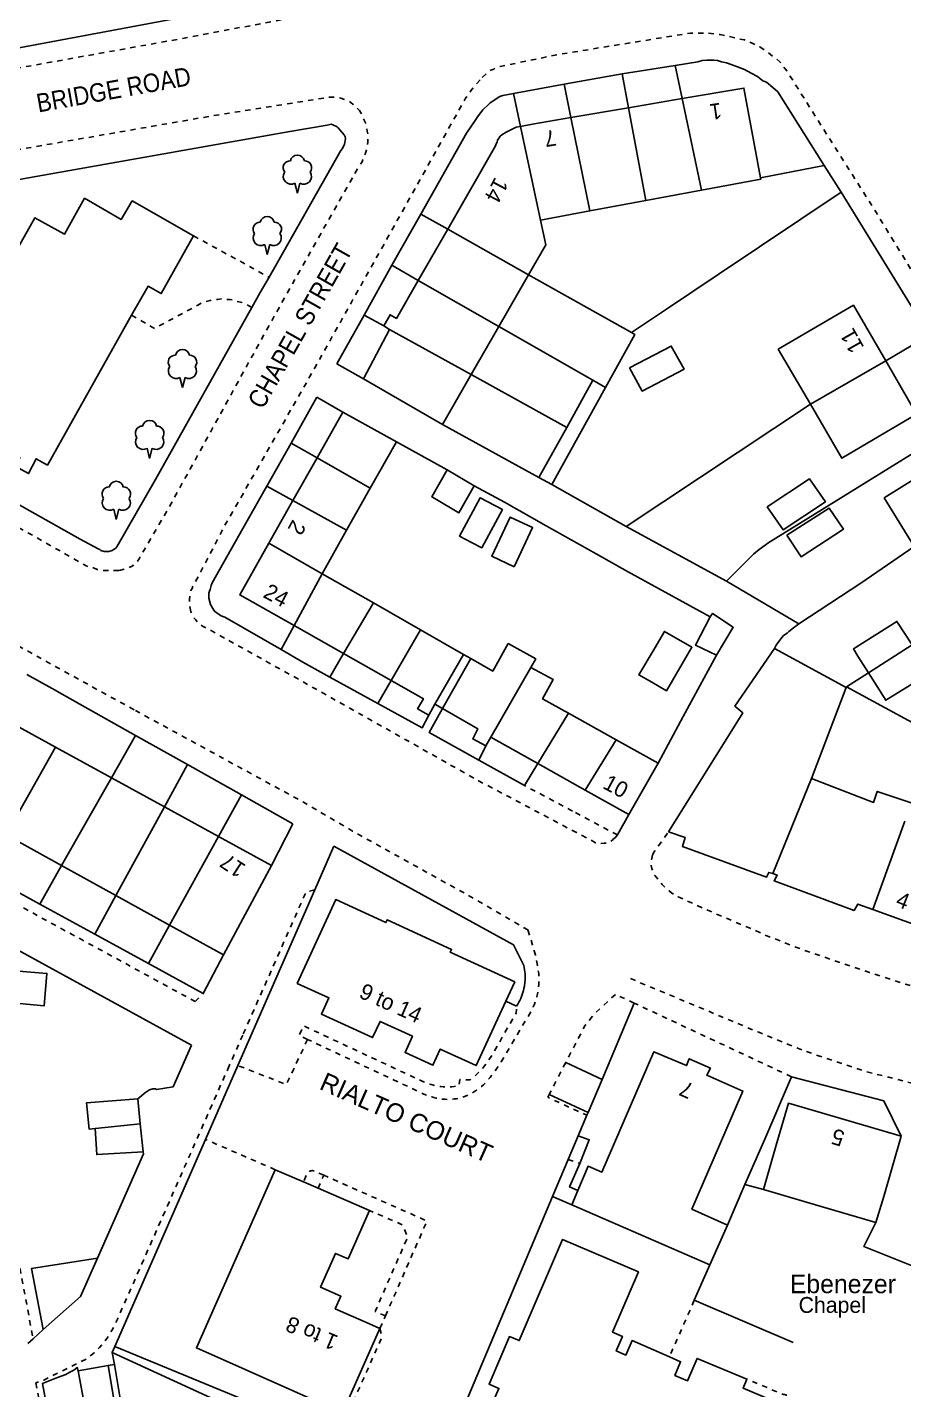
# Model space of a CAD drawing. Extents: x 421500 to 422711, y 436000 to 437000.
# Drawn here: x 422177.7 to 422260.5, y 436327.6 to 436456.2 of the extents above; entities that cross this region are included whole.
import ezdxf

# ---------------------------------------------------------------- set-up
doc = ezdxf.new("R2010")
doc.units = 0
doc.linetypes.add('716709-ExBase$0$OS-DASHEDLINE', pattern=[1, 0.5, -0.5])
doc.layers.get('0').update_dxf_attribs({"color": 210})
for name, color, linetype in [('716709-ExBase$0$OS-LINE_0001_BLG_OUTLINE', 7, 'Continuous'), ('716709-ExBase$0$OS-LINE_0021_ROAD_OR_TRACK', 8, '716709-ExBase$0$OS-DASHEDLINE'), ('716709-ExBase$0$OS-LINE_0030_BLG_DIVISION', 8, 'Continuous'), ('716709-ExBase$0$OS-LINE_0030_OBSTRUCTING_FEAT', 8, 'Continuous'), ('716709-ExBase$0$OS-LINE_0032_PATH_OR_EDGE', 8, '716709-ExBase$0$OS-DASHEDLINE'), ('716709-ExBase$0$OS-PT_0373_POSN_NONCONIFER_TR', 8, 'Continuous'), ('716709-ExBase$0$OS-TEXT_BUILDING_OR_STRUCTURE', 4, 'Continuous'), ('716709-ExBase$0$OS-TEXT_ROAD_NAME', 7, 'Continuous'), ('716709-ExBase$0$OS-TEXT_ROADSIDE', 4, 'Continuous'), ('Pr-KerbEdge', 8, 'Continuous')]:
    doc.layers.add(name, color=color, linetype=linetype)
doc.styles.add('716709-ExBase$0$Romans', font='romans.shx', dxfattribs={"width": 0.9})
doc.styles.add('716709-ExBase$0$Standard', font='romans.shx')

# ---------------------------------------------------------------- blocks, each defined once
blk = doc.blocks.new('716709-ExBase$0$OS-NONCONIFEROUS TREE')
at = {"linetype": 'Continuous'}
for p, q in [((0, -1.6), (-0.2, -0.8)), ((0.2, -0.8), (0, -1.6))]:
    blk.add_line(p, q, dxfattribs=at)
for centre, radius, start, end in [((0, 0.84), 0.56, 10.8441, 169.1559), ((-0.57, 0.4), 0.55, 88.1339, 218.2222), ((-0.51, -0.29), 0.6, 144.748, 301.112), ((0.51, -0.29), 0.6, 238.888, 35.252), ((0.57, 0.4), 0.55, 321.7778, 91.8661)]:
    blk.add_arc(centre, radius, start, end, dxfattribs=at)

msp = doc.modelspace()

# ---------------------------------------------------------------- linework, layer by layer
at = {"layer": '716709-ExBase$0$OS-LINE_0001_BLG_OUTLINE'}
for p, q in [((422239.57, 436449.51), (422234.51, 436448.64)), ((422234.51, 436448.64), (422229.08, 436447.72)), ((422236.16, 436439.89), (422241.4, 436440.86)), ((422230.85, 436438.9), (422236.16, 436439.89)), ((422226.2, 436438.03), (422230.85, 436438.9)), ((422217.44, 436437.18), (422214.66, 436432.35)), ((422222.27, 436427.99), (422225.08, 436432.88)), ((422211.95, 436427.7), (422209.5, 436423.05)), ((422211.4, 436428.05), (422211.95, 436427.7)), ((422219.65, 436423.45), (422222.27, 436427.99)), ((422209.5, 436423.05), (422216.95, 436418.75)), ((422216.95, 436418.75), (422219.65, 436423.45)), ((422207.55, 436419.9), (422205.11, 436415.58)), ((422212.6, 436417.1), (422207.55, 436419.9)), ((422210.13, 436412.73), (422212.6, 436417.1)), ((422205.11, 436415.58), (422202.83, 436411.55)), ((422207.89, 436408.75), (422210.13, 436412.73)), ((422202.83, 436411.55), (422200.55, 436407.52)), ((422205.58, 436404.65), (422207.89, 436408.75)), ((422205.58, 436404.65), (422210.42, 436401.89)), ((422210.42, 436401.89), (422214.87, 436399.35)), ((422202.94, 436399.75), (422207.61, 436397.11)), ((422214.87, 436399.35), (422218.93, 436397.03)), ((422207.61, 436397.11), (422212.09, 436394.58)), ((422216.24, 436392.33), (422218.93, 436397.03)), ((422218.93, 436397.03), (422219.63, 436396.63)), ((422255.05, 436393.9), (422248.3, 436397.6)), ((422251.8, 436385.3), (422255.05, 436393.9)), ((422215.65, 436391.3), (422216.24, 436392.33)), ((422216.96, 436391.92), (422216.24, 436392.33)), ((422233.35, 436388.96), (422228.84, 436391.49)), ((422175.39, 436391.03), (422180.41, 436388.28)), ((422221.52, 436389.22), (422221.05, 436388.4)), ((422221.52, 436389.22), (422225.95, 436386.73)), ((422237.3, 436386.75), (422233.35, 436388.96)), ((422180.41, 436388.28), (422185.7, 436385.38)), ((422225.95, 436386.73), (422230.43, 436384.21)), ((422234.55, 436381.9), (422237.3, 436386.75)), ((422185.7, 436385.38), (422190.7, 436382.64)), ((422230.43, 436384.21), (422234.55, 436381.9)), ((422190.7, 436382.64), (422195.8, 436379.85)), ((422180.99, 436377.09), (422175.74, 436379.98)), ((422195.8, 436379.85), (422200.82, 436377.1)), ((422186.11, 436374.27), (422180.99, 436377.09)), ((422196.28, 436368.67), (422200.82, 436377.1)), ((422191.19, 436371.47), (422186.11, 436374.27)), ((422262, 436371.35), (422257.59, 436372.93)), ((422196.28, 436368.67), (422191.19, 436371.47)), ((422201.16, 436348.37), (422203.82, 436347.22)), ((422203.82, 436347.22), (422205.2, 436346.62)), ((422205.2, 436346.62), (422210.06, 436344.52)), ((422229.15, 436345.05), (422229.73, 436346.41)), ((422242.2, 436339.4), (422229.15, 436345.05)), ((422243.85, 436343.15), (422242.2, 436339.4))]:
    msp.add_line(p, q, dxfattribs=at)
at = {"layer": '716709-ExBase$0$OS-LINE_0001_BLG_OUTLINE', "flags": 128}
for points in [[(422246.98, 436442.02), (422245.4, 436450.5), (422239.57, 436449.51)], [(422224.31, 436446.88), (422223.9, 436446.8), (422223.45, 436446.6), (422222.95, 436446.35), (422222.55, 436446.1), (422222.4, 436445.95), (422222.3, 436445.8), (422222.15, 436445.6), (422222.1, 436445.4), (422222, 436445.25), (422221.95, 436445.05), (422217.44, 436437.18)], [(422229.08, 436447.72), (422225.45, 436447.1), (422224.31, 436446.88)], [(422241.4, 436440.86), (422247, 436441.9), (422246.98, 436442.02)], [(422187.6, 436429.05), (422179.65, 436414.9), (422178.6, 436415.5), (422177.85, 436414.1), (422176.6, 436414.8), (422177.05, 436415.6), (422170.75, 436419.15), (422171.1, 436419.7), (422168.75, 436421), (422178.45, 436438.25), (422181.25, 436436.7), (422183.15, 436440.1), (422186.6, 436438.1), (422187.65, 436439.85), (422193.45, 436436.55)], [(422225.08, 436432.88), (422226.7, 436435.7), (422226.2, 436438.03)], [(422187.6, 436429.05), (422189.15, 436431.8), (422190.4, 436431.1), (422193.45, 436436.55)], [(422214.66, 436432.35), (422212.6, 436428.75), (422212, 436429.1), (422211.4, 436428.05)], [(422251.68, 436420.65), (422248.65, 436425.85), (422255.75, 436430), (422258.79, 436424.74)], [(422258.79, 436424.74), (422261.7, 436419.7), (422254.65, 436415.55), (422251.68, 436420.65)], [(422261.48, 436407.22), (422258.65, 436411.8), (422264.55, 436415.5), (422267.37, 436410.98)], [(422200.55, 436407.52), (422197.8, 436402.65), (422202.94, 436399.75)], [(422219.63, 436396.63), (422221.7, 436395.45), (422223.15, 436398.05), (422225.75, 436396.6), (422225.29, 436395.8)], [(422248.3, 436397.6), (422244.55, 436392.15), (422245.3, 436391.5), (422238.29, 436380.27)], [(422228.84, 436391.49), (422226.4, 436392.85), (422227.4, 436394.65), (422225.29, 436395.8)], [(422212.09, 436394.58), (422215.15, 436392.85), (422214.6, 436391.9), (422215.65, 436391.3)], [(422221.05, 436388.4), (422219.8, 436389.05), (422220.3, 436390), (422216.96, 436391.92)], [(422251.8, 436385.3), (422257.65, 436383.05), (422258, 436384.1), (422261.2, 436383)], [(422248.14, 436376.33), (422247.75, 436376.45), (422247.55, 436376), (422239.6, 436378.9), (422239.85, 436379.75), (422238.29, 436380.27)], [(422257.59, 436372.93), (422256.15, 436373.45), (422255.8, 436372.85), (422248.25, 436375.65), (422248.55, 436376.2), (422248.14, 436376.33)], [(422222.93, 436364.29), (422223.77, 436366.11), (422217.68, 436368.91), (422217.8, 436369.18), (422211.73, 436371.97), (422211.61, 436371.7), (422206.87, 436373.88), (422203.23, 436365.97), (422206.23, 436364.59), (422205.52, 436363.06), (422210.35, 436360.85), (422211.05, 436362.38), (422214.11, 436360.98), (422213.41, 436359.44), (422216.04, 436358.23), (422216.74, 436359.76), (422220.13, 436358.2), (422222.93, 436364.29)], [(422229.73, 436346.41), (422230.7, 436348.7), (422232, 436348.15), (422236.9, 436359.5), (422240, 436358.2), (422240.25, 436358.85), (422242.25, 436357.95), (422241.9, 436357.3), (422245.3, 436355.8), (422240.5, 436344.65), (422243.85, 436343.15)], [(422247.25, 436346.5), (422248.52, 436350.91), (422249.6, 436354.65), (422260.25, 436351.55)], [(422260.25, 436351.55), (422258.6, 436345.85), (422257.85, 436343.4)], [(422211.04, 436333.38), (422207.52, 436325.43), (422193.71, 436331.54), (422201.16, 436348.37)], [(422257.85, 436343.4), (422252.15, 436345.05), (422247.25, 436346.5)], [(422210.06, 436344.52), (422208.04, 436339.95), (422206.85, 436340.47), (422205.44, 436337.27), (422207.36, 436336.42), (422206.83, 436335.24), (422210.07, 436333.81), (422211.04, 436333.38)], [(422238.37, 436330.7), (422234.85, 436332.24), (422234.27, 436330.87), (422233.35, 436331.26), (422233.93, 436332.63), (422233.01, 436333.02), (422235.45, 436338.72), (422228.28, 436341.79), (422224.19, 436332.23), (422223.27, 436332.62), (422221.34, 436328.11), (422222.27, 436327.72), (422221.64, 436326.25)], [(422238.37, 436330.7), (422239.43, 436330.24), (422238.89, 436328.95), (422240.09, 436328.44), (422240.98, 436330.56), (422245.68, 436328.58)], [(422248.82, 436326.26), (422245.33, 436327.75), (422245.68, 436328.58)]]:
    msp.add_lwpolyline(points, dxfattribs=at)
at = {"layer": '716709-ExBase$0$OS-LINE_0021_ROAD_OR_TRACK'}
for p, q in [((422172.99, 436375.49), (422193.6, 436364.25)), ((422193.6, 436364.25), (422194.35, 436365)), ((422198.09, 436361.08), (422196.81, 436358.18)), ((422228.58, 436358.49), (422227.02, 436355.48)), ((422211.04, 436333.38), (422211.56, 436334.56))]:
    msp.add_line(p, q, dxfattribs=at)
at = {"layer": '716709-ExBase$0$OS-LINE_0021_ROAD_OR_TRACK', "flags": 128}
for points in [[(422166.2, 436453.87), (422166.65, 436453.5), (422167.05, 436453.2), (422167.45, 436452.95), (422167.75, 436452.75), (422168.2, 436452.55), (422168.6, 436452.4), (422169.05, 436452.25), (422169.55, 436452.15), (422169.95, 436452.05), (422170.45, 436452), (422170.9, 436451.95), (422171, 436451.9), (422171.85, 436451.8), (422173.65, 436451.8), (422174.25, 436451.9), (422174.95, 436452), (422175.6, 436452.15), (422175.8, 436452.2), (422193.55, 436455.4), (422207.68, 436458.1)], [(422220.7, 436451.5), (422221.3, 436452.05), (422221.5, 436452.2), (422221.8, 436452.3), (422222, 436452.45), (422222.3, 436452.5), (422222.4, 436452.55), (422227.75, 436453.65), (422240.35, 436455.7), (422241.9, 436455.7), (422242.7, 436455.6), (422243.15, 436455.55), (422243.95, 436455.4), (422244.7, 436455.2), (422245.45, 436455.05), (422246.2, 436454.75), (422246.9, 436454.4)], [(422246.9, 436454.4), (422247.45, 436454.05), (422248.8, 436453), (422249.1, 436452.55), (422249.45, 436452.15), (422254.35, 436444.35), (422257.65, 436439.15), (422263.9, 436428.95), (422270.5, 436418.3), (422277.9, 436406.75), (422289.15, 436389.25), (422297.8, 436376.4), (422303.65, 436367.95), (422305.75, 436365.1), (422306.05, 436364.5), (422306.15, 436364.1), (422306.2, 436363.85), (422306.2, 436363.65), (422306.15, 436363.5), (422306.15, 436363.25), (422306.05, 436363.05), (422306, 436362.85)], [(422193.2, 436401.05), (422193.05, 436401.8), (422193.05, 436402.25), (422193.1, 436402.5), (422193.15, 436402.8), (422193.2, 436403.05), (422193.3, 436403.25), (422193.4, 436403.55), (422193.5, 436403.65), (422196.4, 436409.2), (422204.9, 436424.1), (422219.1, 436449.5), (422219.6, 436450.2), (422220.05, 436450.8), (422220.15, 436450.9), (422220.7, 436451.5)], [(422167.78, 436443.11), (422195.6, 436447.95), (422206.25, 436449.65), (422206.85, 436449.65), (422207.35, 436449.55), (422207.6, 436449.45), (422208.05, 436449.3), (422208.3, 436449.15), (422208.5, 436448.95), (422208.7, 436448.85), (422208.9, 436448.6), (422209.1, 436448.4)], [(422186.4, 436404.95), (422186.55, 436405), (422187.05, 436405.1), (422187.3, 436405.2), (422187.7, 436405.4), (422187.8, 436405.5), (422187.95, 436405.7), (422188.15, 436405.85), (422188.3, 436406.05), (422191.1, 436410.85), (422200, 436427.05), (422202.4, 436431.35), (422209.05, 436443.1), (422209.35, 436443.55), (422209.45, 436443.85), (422209.6, 436444.15), (422209.7, 436444.45), (422209.8, 436444.8), (422209.9, 436445.4), (422209.9, 436446.1), (422209.85, 436446.45), (422209.8, 436446.75), (422209.7, 436447.15), (422209.6, 436447.4), (422209.45, 436447.65), (422209.4, 436447.9), (422209.1, 436448.4)], [(422186.4, 436404.95), (422185.05, 436404.95), (422184.65, 436405), (422184.35, 436405.05), (422184, 436405.2), (422183.65, 436405.25), (422183.3, 436405.4), (422169.2, 436413.4), (422160.71, 436418.25)], [(422155.8, 436409.15), (422156.15, 436409.15), (422156.35, 436409.1), (422156.5, 436409.1), (422156.7, 436409), (422156.85, 436408.95), (422157.15, 436408.75), (422181.26, 436395.42)], [(422229.61, 436380.2), (422220.35, 436385.1), (422203.5, 436394.6), (422194.6, 436399.55), (422194.35, 436399.65), (422194.15, 436399.8), (422194, 436399.95), (422193.8, 436400.1), (422193.65, 436400.3), (422193.5, 436400.45), (422193.4, 436400.7), (422193.3, 436400.9), (422193.2, 436401.05)], [(422181.26, 436395.42), (422185.65, 436393), (422187.95, 436391.74)], [(422187.95, 436391.74), (422204.05, 436382.95), (422208.45, 436380.35), (422219.94, 436373.97), (422225.02, 436371.01)], [(422233.25, 436379.7), (422233.1, 436379.6), (422233, 436379.5), (422232.7, 436379.3), (422232.5, 436379.25), (422232.35, 436379.2), (422232.2, 436379.2), (422231.75, 436379.15), (422231.55, 436379.2), (422231.4, 436379.25), (422229.61, 436380.2)], [(422233.48, 436379.98), (422233.35, 436379.85), (422233.25, 436379.7)], [(422236.79, 436378.09), (422236.8, 436378.15), (422236.9, 436378.35), (422238.29, 436380.27)], [(422238.72, 436374.42), (422238.6, 436374.5), (422238.35, 436374.7), (422238.05, 436374.95), (422237.7, 436375.3), (422237.2, 436375.9), (422237, 436376.15), (422236.85, 436376.45), (422236.7, 436376.8), (422236.65, 436377.1), (422236.65, 436377.5), (422236.7, 436377.75), (422236.79, 436378.09)], [(422204.89, 436374.79), (422204.07, 436374.61), (422198.09, 436361.08)], [(422306, 436362.85), (422305.8, 436362.45), (422305.65, 436362.25), (422305.1, 436361.7), (422304.7, 436361.5), (422304.45, 436361.45), (422304.25, 436361.4), (422304, 436361.4), (422303.8, 436361.35), (422303.6, 436361.35), (422293.1, 436361.15), (422287.45, 436361.25), (422284, 436361.35), (422282, 436361.5), (422280.05, 436361.8), (422278.85, 436361.95), (422273.8, 436362.8), (422270.2, 436363.5), (422268.3, 436363.8), (422266.95, 436364.15), (422263.7, 436365), (422260.8, 436365.85), (422257.25, 436367), (422251.05, 436369.1), (422247.35, 436370.55), (422246.5, 436370.95), (422241.8, 436372.95), (422239.2, 436374.15), (422238.9, 436374.3), (422238.72, 436374.42)], [(422171.31, 436371.57), (422177.1, 436338.8), (422178.3, 436332.41)], [(422225.02, 436371.01), (422225.61, 436369.05), (422225.72, 436368.64), (422225.8, 436368.31), (422225.86, 436367.98), (422225.91, 436367.64), (422225.99, 436367.16), (422226.03, 436366.91), (422226.04, 436366.65), (422226.05, 436366.39), (422226.05, 436366.13), (422226.04, 436365.87), (422226.02, 436365.61), (422225.98, 436365.36), (422225.94, 436365.1), (422225.86, 436364.73), (422225.79, 436364.48), (422225.71, 436364.24), (422225.62, 436363.99), (422225.52, 436363.76), (422225.41, 436363.52), (422225.29, 436363.29), (422222.49, 436358.57), (422222.31, 436358.28), (422222.12, 436357.99), (422221.72, 436357.47), (422221.59, 436357.28), (422221.45, 436357.09), (422221.3, 436356.91), (422221.14, 436356.73), (422220.98, 436356.56), (422220.81, 436356.4), (422220.63, 436356.24), (422220.45, 436356.1), (422220.15, 436355.88), (422219.96, 436355.75), (422219.76, 436355.63), (422219.55, 436355.52), (422219.34, 436355.42), (422219.12, 436355.33), (422218.72, 436355.18), (422218.51, 436355.13), (422218.26, 436355.08), (422218.05, 436355.05), (422217.83, 436355.03), (422217.62, 436355.02), (422217.41, 436355.01), (422217.19, 436355.02), (422216.98, 436355.03), (422216.77, 436355.06), (422216.55, 436355.09), (422216.34, 436355.13), (422216.13, 436355.18), (422215.93, 436355.24), (422215.72, 436355.3), (422215.52, 436355.38), (422215.19, 436355.52), (422204.21, 436360.67)], [(422234.7, 436366.42), (422246.8, 436361.35), (422251.25, 436359.55), (422251.4, 436359.5), (422256.7, 436357.7), (422270.25, 436354.3), (422277.15, 436353.4), (422280.85, 436352.9), (422285, 436352.4), (422287.2, 436352.3), (422292.7, 436352), (422307.25, 436350.8), (422311.55, 436350.45), (422312, 436350.45), (422312.3, 436350.35), (422312.6, 436350.2), (422312.85, 436349.95)], [(422233.28, 436364.93), (422231.3, 436363.1), (422230.38, 436361.96), (422228.58, 436358.49)], [(422204.21, 436360.67), (422202.21, 436356.41), (422197.63, 436358.21)], [(422196.81, 436358.18), (422186.07, 436333.83), (422185.91, 436333.5), (422185.73, 436333.19), (422185.54, 436332.87), (422185.34, 436332.57), (422185.04, 436332.16), (422184.81, 436331.88), (422184.56, 436331.6), (422184.31, 436331.34), (422184.05, 436331.09), (422183.77, 436330.85), (422183.4, 436330.55), (422179.3, 436328.5), (422178.55, 436328.25)], [(422227.02, 436355.48), (422226.88, 436355.21), (422230.58, 436353.51)], [(422205.74, 436347.85), (422204.91, 436348.22), (422204.89, 436348.23), (422204.87, 436348.24), (422204.84, 436348.25), (422204.82, 436348.26), (422204.8, 436348.27), (422204.77, 436348.27), (422204.75, 436348.28), (422204.73, 436348.28), (422204.7, 436348.28), (422204.68, 436348.29), (422204.65, 436348.29), (422204.63, 436348.29), (422204.6, 436348.29), (422204.58, 436348.28), (422204.56, 436348.28), (422204.53, 436348.28), (422204.51, 436348.27), (422204.48, 436348.26), (422204.46, 436348.26), (422204.44, 436348.25), (422204.41, 436348.24), (422204.39, 436348.23), (422204.37, 436348.21), (422204.35, 436348.2), (422204.33, 436348.19), (422204.31, 436348.17), (422204.29, 436348.16), (422204.27, 436348.14), (422204.25, 436348.13), (422204.24, 436348.11), (422204.22, 436348.09), (422204.21, 436348.07), (422204.19, 436348.05), (422204.18, 436348.03), (422204.17, 436348.01), (422204.15, 436347.99), (422204.14, 436347.97), (422204.13, 436347.94), (422204.12, 436347.91), (422203.82, 436347.22)], [(422211.56, 436334.56), (422215.48, 436343.53), (422214.51, 436343.96), (422205.74, 436347.85)], [(422211.04, 436333.38), (422211.23, 436332.57), (422207, 436323.01)], [(422178.55, 436328.25), (422183.35, 436302.75), (422189.51, 436268.59)]]:
    msp.add_lwpolyline(points, dxfattribs=at)
at = {"layer": '716709-ExBase$0$OS-LINE_0030_BLG_DIVISION'}
for p, q in [((422239.57, 436449.51), (422241.4, 436440.86)), ((422234.51, 436448.64), (422236.16, 436439.89)), ((422224.31, 436446.88), (422226.2, 436438.03)), ((422229.08, 436447.72), (422230.85, 436438.9)), ((422217.44, 436437.18), (422225.08, 436432.88)), ((422214.66, 436432.35), (422222.27, 436427.99)), ((422211.95, 436427.7), (422219.65, 436423.45)), ((422251.68, 436420.65), (422258.79, 436424.74)), ((422210.13, 436412.73), (422205.11, 436415.58)), ((422207.89, 436408.75), (422202.83, 436411.55)), ((422200.55, 436407.52), (422205.58, 436404.65)), ((422205.58, 436404.65), (422202.94, 436399.75)), ((422210.42, 436401.89), (422207.61, 436397.11)), ((422214.87, 436399.35), (422212.09, 436394.58)), ((422225.29, 436395.8), (422221.52, 436389.22)), ((422228.84, 436391.49), (422225.95, 436386.73)), ((422233.35, 436388.96), (422230.43, 436384.21)), ((422175.74, 436379.98), (422180.41, 436388.28)), ((422180.99, 436377.09), (422185.7, 436385.38)), ((422248.14, 436376.33), (422251.8, 436385.3)), ((422186.11, 436374.27), (422190.7, 436382.64)), ((422260.59, 436381.29), (422257.59, 436372.93)), ((422191.19, 436371.47), (422195.8, 436379.85))]:
    msp.add_line(p, q, dxfattribs=at)
at = {"layer": '716709-ExBase$0$OS-LINE_0030_OBSTRUCTING_FEAT'}
for p, q in [((422228.45, 436450.86), (422233.9, 436451.85)), ((422233.9, 436451.85), (422238.9, 436452.65)), ((422233.9, 436451.85), (422234.51, 436448.64)), ((422238.9, 436452.65), (422239.57, 436449.51)), ((422223.65, 436449.98), (422228.45, 436450.86)), ((422228.45, 436450.86), (422229.08, 436447.72)), ((422223.65, 436449.98), (422224.31, 436446.88)), ((422246.98, 436442.02), (422252.98, 436443.21)), ((422252.98, 436443.21), (422254.58, 436440.67)), ((422243.07, 436432.97), (422254.58, 436440.67)), ((422254.58, 436440.67), (422262.91, 436427.19)), ((422212.18, 436433.77), (422214.9, 436438.61)), ((422214.9, 436438.61), (422217.44, 436437.18)), ((422209.56, 436429.07), (422212.18, 436433.77)), ((422212.18, 436433.77), (422214.66, 436432.35)), ((422225.08, 436432.88), (422232.94, 436428.47)), ((422238.09, 436429.64), (422243.07, 436432.97)), ((422206.98, 436424.46), (422209.56, 436429.07)), ((422209.56, 436429.07), (422211.4, 436428.05)), ((422234.79, 436427.43), (422238.09, 436429.64)), ((422222.27, 436427.99), (422231.15, 436422.91)), ((422232.94, 436428.47), (422234.79, 436427.43)), ((422258.79, 436424.74), (422262.91, 436427.19)), ((422206.98, 436424.46), (422209.5, 436423.05)), ((422219.65, 436423.45), (422228.68, 436418.46)), ((422232.33, 436422.23), (422227.27, 436413.06)), ((422228.68, 436418.46), (422231.15, 436422.91)), ((422231.15, 436422.91), (422232.33, 436422.23)), ((422202.65, 436416.98), (422205.1, 436421.31)), ((422207.55, 436419.9), (422205.1, 436421.31)), ((422234.29, 436409.1), (422251.68, 436420.65)), ((422216.95, 436418.75), (422226.05, 436413.75)), ((422226.05, 436413.75), (422228.68, 436418.46)), ((422217.38, 436414.47), (422212.6, 436417.1)), ((422200.36, 436412.92), (422202.65, 436416.98)), ((422205.11, 436415.58), (422202.65, 436416.98)), ((422219.95, 436412.95), (422217.38, 436414.47)), ((422226.05, 436413.75), (422227.27, 436413.06)), ((422198.1, 436408.92), (422200.36, 436412.92)), ((422202.83, 436411.55), (422200.36, 436412.92)), ((422227.27, 436413.06), (422234.29, 436409.1)), ((422234.29, 436409.1), (422243.75, 436403.95)), ((422243.75, 436403.95), (422250.6, 436399.91)), ((422202.94, 436399.75), (422201.71, 436397.48)), ((422257.17, 436395.29), (422261.3, 436397.92)), ((422207.61, 436397.11), (422206.3, 436394.89)), ((422219.63, 436396.63), (422216.96, 436391.92)), ((422256.17, 436396.87), (422257.17, 436395.29)), ((422210.83, 436392.4), (422206.3, 436394.89)), ((422212.09, 436394.58), (422210.83, 436392.4)), ((422187.97, 436389.38), (422182.7, 436392.34)), ((422185.7, 436385.38), (422187.97, 436389.38)), ((422192.88, 436386.62), (422187.97, 436389.38)), ((422221.05, 436388.4), (422220.38, 436387.05)), ((422190.7, 436382.64), (422192.88, 436386.62)), ((422197.96, 436383.77), (422192.88, 436386.62)), ((422224.68, 436384.65), (422220.38, 436387.05)), ((422225.95, 436386.73), (422224.68, 436384.65)), ((422195.8, 436379.85), (422197.96, 436383.77)), ((422202.82, 436381.04), (422197.96, 436383.77)), ((422200.82, 436377.1), (422202.82, 436381.04)), ((422233.48, 436379.98), (422234.55, 436381.9)), ((422204.89, 436374.79), (422206.7, 436378.91)), ((422173.69, 436376.33), (422178.93, 436373.46)), ((422178.93, 436373.46), (422180.99, 436377.09)), ((422204.89, 436374.79), (422197.63, 436358.21)), ((422178.93, 436373.46), (422184.11, 436370.61)), ((422184.11, 436370.61), (422186.11, 436374.27)), ((422173.37, 436371.03), (422193.25, 436360.13)), ((422189.19, 436367.83), (422191.19, 436371.47)), ((422184.11, 436370.61), (422189.19, 436367.83)), ((422194.35, 436365), (422196.28, 436368.67)), ((422189.19, 436367.83), (422194.35, 436365)), ((422222.93, 436364.29), (422223.93, 436363.83)), ((422235.05, 436364.1), (422232.01, 436356.9)), ((422197.63, 436358.21), (422194.57, 436351.23)), ((422228.58, 436358.49), (422232.01, 436356.9)), ((422232.01, 436356.9), (422230.7, 436353.79)), ((422249.9, 436357.15), (422258.62, 436354.89)), ((422227.02, 436355.48), (422230.7, 436353.79)), ((422188.17, 436355.08), (422188.4, 436352.7)), ((422258.62, 436354.89), (422260.25, 436351.55)), ((422230.58, 436353.51), (422229.76, 436351.57)), ((422230.7, 436353.79), (422230.58, 436353.51)), ((422184.15, 436352.26), (422188.4, 436352.7)), ((422188.4, 436352.7), (422188.7, 436350.05)), ((422229.76, 436351.57), (422228.81, 436349.34)), ((422194.57, 436351.23), (422186.01, 436331.67)), ((422228.81, 436349.34), (422227.33, 436345.83)), ((422243.85, 436343.15), (422245.5, 436346.98)), ((422245.5, 436346.98), (422247.25, 436346.5)), ((422227.33, 436345.83), (422217.11, 436321.6)), ((422229.15, 436345.05), (422227.33, 436345.83)), ((422240.72, 436336.04), (422242.2, 436339.4)), ((422250.06, 436332.06), (422240.72, 436336.04)), ((422178.3, 436332.41), (422177.8, 436331.95)), ((422179.24, 436333.28), (422178.3, 436332.41)), ((422186.01, 436331.67), (422185.77, 436331.12)), ((422185.77, 436331.12), (422197.35, 436325.8)), ((422185.97, 436329.97), (422185.77, 436331.12)), ((422197.92, 436326.76), (422186.01, 436331.67)), ((422185.37, 436329.87), (422182.55, 436329.38)), ((422185.97, 436329.97), (422185.37, 436329.87)), ((422187, 436323.97), (422185.97, 436329.97))]:
    msp.add_line(p, q, dxfattribs=at)
at = {"layer": '716709-ExBase$0$OS-LINE_0030_OBSTRUCTING_FEAT', "flags": 128}
for points in [[(422166.4, 436456.45), (422166.8, 436456.05), (422167.25, 436455.75), (422167.7, 436455.4), (422168.5, 436455), (422168.85, 436454.8), (422169.25, 436454.55), (422169.6, 436454.4), (422170, 436454.2), (422170.4, 436454.1), (422170.85, 436454.05), (422171.25, 436454), (422171.7, 436453.95), (422172.1, 436453.9), (422173.05, 436453.85), (422173.95, 436453.85), (422174.75, 436453.9), (422191.45, 436457)], [(422238.9, 436452.65), (422241.05, 436453), (422241.45, 436453.1), (422241.9, 436453.15), (422242.55, 436453.15), (422242.9, 436453.1), (422243.3, 436453), (422243.75, 436452.9), (422244.55, 436452.6), (422244.8, 436452.5), (422245.45, 436452.25), (422246.1, 436451.9), (422246.7, 436451.6), (422247.2, 436451.2), (422247.55, 436451.05), (422248.15, 436450.55), (422248.6, 436450.15), (422252.98, 436443.21)], [(422214.9, 436438.61), (422219.2, 436446.25), (422220.1, 436447.55), (422220.25, 436447.8), (422220.75, 436448.45), (422221.3, 436448.95), (422221.45, 436449.1), (422222.35, 436449.7), (422222.65, 436449.8), (422223.65, 436449.98)], [(422160.4, 436438.9), (422178.75, 436442.2), (422200.05, 436445.95), (422202.55, 436446.4), (422206.05, 436447), (422206.45, 436447.1), (422206.6, 436447.05), (422207, 436446.85), (422207.1, 436446.75), (422207.25, 436446.55), (422207.65, 436446.1), (422207.75, 436445.9), (422207.8, 436445.7), (422207.7, 436445.2), (422207.5, 436444.8), (422207.35, 436444.6), (422200.57, 436432.65)], [(422198.96, 436429.79), (422199.75, 436431.2), (422200.57, 436432.65)], [(422198.96, 436429.79), (422189.85, 436413.55), (422186.2, 436407.2), (422186.1, 436407.05), (422186, 436407), (422185.85, 436406.9), (422185.75, 436406.85), (422185.45, 436406.75), (422185, 436406.75), (422184.7, 436406.85), (422184.6, 436406.95), (422184.45, 436407), (422182.75, 436407.9), (422169.25, 436415.5)], [(422234.79, 436427.43), (422235.1, 436427.25), (422232.33, 436422.23)], [(422234.6, 436424.1), (422238.55, 436426.15), (422239.75, 436423.95), (422235.8, 436421.9), (422234.6, 436424.1)], [(422243.75, 436403.95), (422246.3, 436406.5), (422246.85, 436406.95), (422247.75, 436407.6), (422267.5, 436419.8)], [(422219.95, 436412.95), (422218.5, 436410.4), (422216.21, 436411.75), (422215.95, 436411.9), (422217.38, 436414.47)], [(422247.6, 436410.95), (422251.6, 436413.6), (422253.1, 436411.45), (422249.1, 436408.8), (422247.6, 436410.95)], [(422242.22, 436400.57), (422234.4, 436404.85), (422231.45, 436406.52), (422226.74, 436409.17), (422222.8, 436411.4), (422219.95, 436412.95)], [(422219.68, 436407.61), (422218.55, 436408.2), (422220.5, 436411.8), (422222.6, 436410.7), (422220.65, 436407.1), (422219.68, 436407.61)], [(422249.45, 436408.3), (422253.45, 436410.85), (422254.8, 436408.85), (422250.8, 436406.25), (422249.45, 436408.3)], [(422223.7, 436405.3), (422221.6, 436406.3), (422223.35, 436410), (422225.45, 436409), (422223.7, 436405.3)], [(422201.71, 436397.48), (422196.4, 436400.55), (422196.2, 436400.6), (422196, 436400.7), (422195.85, 436400.8), (422195.65, 436400.95), (422195.5, 436401.05), (422195.35, 436401.2), (422195.25, 436401.35), (422195.05, 436401.75), (422194.9, 436402.35), (422194.9, 436402.8), (422194.95, 436403), (422195, 436403.15), (422195.1, 436403.55), (422195.2, 436403.8), (422198.1, 436408.92)], [(422250.6, 436399.91), (422256.45, 436403.75), (422261.48, 436407.22)], [(422242.82, 436396.95), (422240.85, 436397.9), (422242.22, 436400.57)], [(422242.82, 436396.95), (422244.4, 436399.6), (422242.45, 436400.9), (422242.22, 436400.57)], [(422236.92, 436397.52), (422237.9, 436399.2), (422240.5, 436397.7), (422238.1, 436393.6), (422236.7, 436394.41), (422235.5, 436395.1), (422236.92, 436397.52)], [(422248.3, 436397.6), (422248.45, 436397.9), (422248.7, 436398.25), (422248.9, 436398.5), (422249.15, 436398.8), (422249.5, 436399.05), (422249.65, 436399.2), (422250.1, 436399.55), (422250.6, 436399.91)], [(422261.3, 436397.92), (422259.85, 436400.15), (422255.75, 436397.55), (422256.17, 436396.87)], [(422257.17, 436395.29), (422258.8, 436392.7), (422263.15, 436395.4), (422261.53, 436398.08)], [(422206.3, 436394.89), (422203.75, 436396.3), (422201.71, 436397.48)], [(422237.3, 436386.75), (422239.68, 436391.16), (422242.82, 436396.95)], [(422263.49, 436389.41), (422255.09, 436393.96), (422257.17, 436395.29)], [(422182.7, 436392.34), (422180.1, 436393.8), (422177.69, 436395.14)], [(422210.83, 436392.4), (422215.02, 436390.09), (422215.65, 436391.3)], [(422220.38, 436387.05), (422215.68, 436389.66), (422216.96, 436391.92)], [(422206.7, 436378.91), (422223.65, 436369.61), (422224.62, 436367.65), (422224.66, 436367.46), (422224.69, 436367.26), (422224.72, 436367.06), (422224.74, 436366.86), (422224.75, 436366.66), (422224.75, 436366.46), (422224.74, 436366.26), (422224.73, 436366.06), (422224.68, 436365.69), (422224.64, 436365.49), (422224.59, 436365.3), (422224.54, 436365.11), (422224.48, 436364.92), (422224.41, 436364.73), (422224.33, 436364.54), (422224.24, 436364.36), (422224.15, 436364.19), (422224.05, 436364.01), (422223.93, 436363.83)], [(422174, 436364.35), (422179.35, 436363.85), (422179.6, 436366.9), (422174.25, 436367.35), (422174, 436364.35)], [(422193.25, 436360.13), (422191.52, 436356.2), (422189.95, 436355.95), (422189.85, 436356), (422189.6, 436356), (422189.3, 436355.9), (422189.1, 436355.8), (422188.95, 436355.7), (422188.17, 436355.08)], [(422245.5, 436346.98), (422247.37, 436351.27), (422249.9, 436357.15)], [(422188.17, 436355.08), (422183.35, 436354.7), (422183.6, 436352.2), (422184.15, 436352.26)], [(422188.7, 436350.05), (422184.3, 436349.8), (422184.15, 436352.26)], [(422229.76, 436351.57), (422230.8, 436351.2), (422229.92, 436348.97)], [(422188.7, 436350.05), (422188.72, 436349.87), (422184.37, 436340.02)], [(422229.92, 436348.97), (422228.95, 436346.75), (422229.73, 436346.41)], [(422257.85, 436343.4), (422256.74, 436341.11), (422261.75, 436339.1), (422263.69, 436338.48)], [(422184.37, 436340.02), (422178.15, 436339.05), (422179.24, 436333.28)], [(422184.37, 436340.02), (422182.76, 436336.39), (422179.24, 436333.28)], [(422182.55, 436329.38), (422182.45, 436329.7), (422182.15, 436329.45), (422181.75, 436329.25), (422181.4, 436329.05), (422180.6, 436328.75), (422180.45, 436328.7), (422179.2, 436328.2), (422180.18, 436322.8)], [(422182.55, 436329.38), (422183.55, 436323.95), (422186.3, 436324.45), (422185.37, 436329.87)]]:
    msp.add_lwpolyline(points, dxfattribs=at)
at = {"layer": '716709-ExBase$0$OS-LINE_0032_PATH_OR_EDGE'}
for p, q in [((422193.45, 436436.55), (422200.57, 436432.65)), ((422229.22, 436382.24), (422224.68, 436384.65)), ((422233.48, 436379.98), (422229.22, 436382.24)), ((422235.05, 436364.1), (422233.28, 436364.93)), ((422249.9, 436357.15), (422235.05, 436364.1)), ((422201.16, 436348.37), (422194.57, 436351.23)), ((422228.81, 436349.34), (422229.92, 436348.97)), ((422205.2, 436346.62), (422205.74, 436347.85)), ((422240.72, 436336.04), (422238.37, 436330.7))]:
    msp.add_line(p, q, dxfattribs=at)
at = {"layer": '716709-ExBase$0$OS-LINE_0032_PATH_OR_EDGE', "flags": 128}
for points in [[(422187.6, 436429.05), (422189.75, 436427.8), (422193.55, 436429.85), (422193.85, 436430), (422194.15, 436430.2), (422194.75, 436430.4), (422195, 436430.45), (422195.35, 436430.55), (422195.7, 436430.55), (422196.05, 436430.6), (422196.35, 436430.6), (422196.5, 436430.55), (422196.9, 436430.55), (422197.6, 436430.35), (422198, 436430.25), (422198.15, 436430.2), (422198.96, 436429.79)], [(422204.21, 436360.67), (422203.4, 436361.05), (422203.82, 436361.96), (422215.17, 436356.67), (422215.44, 436356.56), (422215.66, 436356.48), (422215.88, 436356.41), (422216.1, 436356.35), (422216.33, 436356.3), (422216.56, 436356.26), (422216.79, 436356.23), (422217.02, 436356.21), (422217.36, 436356.2), (422217.6, 436356.2), (422217.83, 436356.21), (422218.06, 436356.23), (422218.29, 436356.26), (422218.52, 436356.3), (422218.58, 436356.88), (422219.55, 436356.85), (422219.8, 436357.05), (422220.05, 436357.26), (422220.29, 436357.49), (422220.71, 436357.93), (422220.92, 436358.18), (422221.12, 436358.43), (422221.31, 436358.7), (422221.62, 436359.2), (422223.91, 436363.16), (422223.93, 436363.83)], [(422211.56, 436334.56), (422210.59, 436334.99), (422213.65, 436341.99), (422213.18, 436343.17), (422210.06, 436344.52)], [(422242.39, 436307.04), (422242.42, 436307.1), (422246.72, 436316.74), (422249.93, 436323.94), (422249.99, 436324.13), (422250.04, 436324.32), (422250.09, 436324.51), (422250.12, 436324.7), (422250.15, 436324.9), (422250.18, 436325.25), (422250.18, 436325.31), (422250.19, 436325.37), (422250.19, 436325.43), (422250.2, 436325.49), (422250.2, 436325.55), (422250.21, 436325.61), (422250.21, 436325.67), (422250.22, 436325.73), (422250.22, 436325.79), (422250.22, 436325.85), (422250.22, 436325.9), (422250.22, 436325.96), (422250.22, 436326.02), (422250.22, 436326.08), (422250.21, 436326.13), (422250.2, 436326.19), (422250.2, 436326.25), (422250.18, 436326.3), (422250.17, 436326.35), (422250.15, 436326.41), (422250.13, 436326.46), (422250.1, 436326.51), (422250.05, 436326.59), (422250.02, 436326.63), (422249.98, 436326.68), (422249.94, 436326.72), (422249.9, 436326.77), (422249.86, 436326.81), (422249.82, 436326.85), (422249.77, 436326.88), (422249.73, 436326.92), (422249.68, 436326.95), (422249.63, 436326.98), (422249.58, 436327.01), (422249.53, 436327.04), (422249.48, 436327.06), (422249.42, 436327.08), (422249.37, 436327.1), (422249.31, 436327.12), (422249.26, 436327.14), (422249.2, 436327.15), (422249.13, 436327.16), (422245.68, 436328.58)]]:
    msp.add_lwpolyline(points, dxfattribs=at)
at = {"layer": 'Pr-KerbEdge'}
msp.add_arc((422086.92, 436454.96), 118.12, 133.7321, 133.7321, dxfattribs=at)

# ---------------------------------------------------------------- block references
at = {"layer": '716709-ExBase$0$OS-PT_0373_POSN_NONCONIFER_TR', "xscale": 1.2, "yscale": 1.2}
for p in [(422203.25, 436442.5), (422200.4, 436436.7), (422192.4, 436424.15), (422189.3, 436417.45), (422186.15, 436411.7)]:
    msp.add_blockref('716709-ExBase$0$OS-NONCONIFEROUS TREE', p, dxfattribs=at)

# ---------------------------------------------------------------- texts
at = {"layer": '716709-ExBase$0$OS-TEXT_BUILDING_OR_STRUCTURE', "char_height": 1.5, "style": '716709-ExBase$0$Standard'}
for s, insert, width, attachment_point, rotation in [('{\\fHeledd|b0|i0|c0|p34;1}', (422242.65, 436449.05), 1.5, 8, 188.2), ('{\\fHeledd|b0|i0|c0|p34;7}', (422227, 436446.5), 1.5, 8, 189.2), ('{\\fHeledd|b0|i0|c0|p34;14}', (422221.4, 436441.2), 3, 8, 241.9), ('{\\fHeledd|b0|i0|c0|p34;11}', (422256.25, 436427), 3, 8, 119.5), ('{\\fHeledd|b0|i0|c0|p34;2}', (422202.55, 436409.35), 1.5, 8, 241.4), ('{\\fHeledd|b0|i0|c0|p34;24}', (422200.9, 436401.95), 3, 8, 332), ('{\\fHeledd|b0|i0|c0|p34;10}', (422232.95, 436383.9), 3, 8, 331.7), ('{\\fHeledd|b0|i0|c0|p34;17}', (422197.55, 436377.7), 3, 8, 146.7), ('{\\fHeledd|b0|i0|c0|p34;4}', (422260.15, 436373.1), 1.5, 8, 338.3), ('{\\fHeledd|b0|i0|c0|p34;9 to 14}', (422208.96, 436364.65), 8.1667, 7, 335.9), ('{\\fHeledd|b0|i0|c0|p34;7}', (422240.8, 436356.38), 1.5, 7, 156.2), ('{\\fHeledd|b0|i0|c0|p34;5}', (422254.5, 436352.15), 1.5, 8, 163), ('{\\fHeledd|b0|i0|c0|p34;1 to 8}', (422207.21, 436332.66), 6.6667, 7, 157.1)]:
    msp.add_mtext(s, dxfattribs=dict(at, insert=insert, width=width, attachment_point=attachment_point, rotation=rotation))
at = {"layer": '716709-ExBase$0$OS-TEXT_BUILDING_OR_STRUCTURE', "attachment_point": 7, "style": '716709-ExBase$0$Standard'}
for s, insert, char_height, width in [('{\\fHeledd|b0|i0|c0|p34;Ebenezer}', (422249.74, 436336.69), 1.75, 12.9306), ('{\\fHeledd|b0|i0|c0|p34;Chapel}', (422250.57, 436334.4), 1.5, 8.25)]:
    msp.add_mtext(s, dxfattribs=dict(at, insert=insert, char_height=char_height, width=width))
at = {"layer": '716709-ExBase$0$OS-TEXT_ROAD_NAME', "char_height": 1.75, "attachment_point": 5, "style": '716709-ExBase$0$Romans'}
for s, insert, width, rotation in [('{\\fHeledd|b0|i0|c0|p34;BRIDGE ROAD}', (422185.9, 436450.35), 25.2, 10.2), ('{\\fHeledd|b0|i0|c0|p34;CHAPEL STREET}', (422203.5, 436428.05), 29.8541, 60.5)]:
    msp.add_mtext(s, dxfattribs=dict(at, insert=insert, width=width, rotation=rotation))
at = {"layer": '716709-ExBase$0$OS-TEXT_ROADSIDE', "insert": (422205.21, 436356), "char_height": 1.75, "width": 23.0417, "attachment_point": 7, "rotation": 336.1, "style": '716709-ExBase$0$Standard'}
msp.add_mtext('{\\fHeledd|b0|i0|c0|p34;RIALTO COURT}', dxfattribs=at)

doc.saveas('drawing.dxf')
